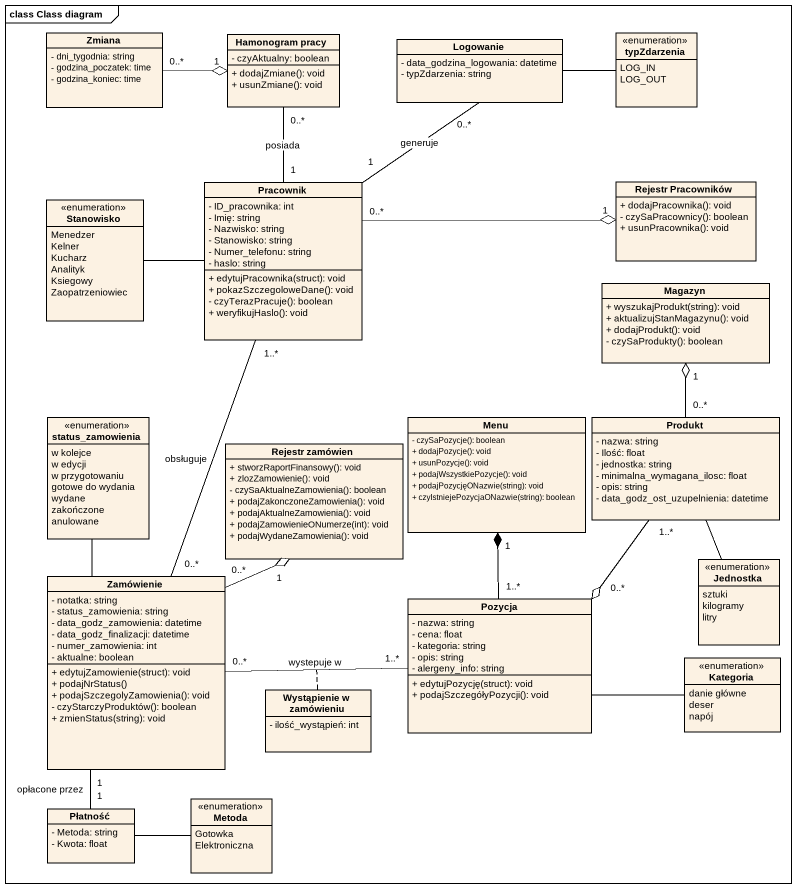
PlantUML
@startuml
mainframe class Class diagram
hide circle
hide empty members
skinparam classAttributeIconSize 0
class Zmiana {
  - dni_tygodnia: string
  - godzina_poczatek: time
  - godzina_koniec: time
}
class "Hamonogram pracy" as Hamonogram_pracy {
  - czyAktualny: boolean
  + dodajZmiane(): void
  + usunZmiane(): void
}
class Logowanie {
  - data_godzina_logowania: datetime
  - typZdarzenia: string
}
enum typZdarzenia {
  LOG_IN
  LOG_OUT
}
enum Stanowisko {
  Menedzer
  Kelner
  Kucharz
  Analityk
  Ksiegowy
  Zaopatrzeniowiec
}
class Pracownik {
  - ID_pracownika: int
  - Imię: string
  - Nazwisko: string
  - Stanowisko: string
  - Numer_telefonu: string
  - haslo: string
  + edytujPracownika(struct): void
  + pokazSzczegoloweDane(): void
  - czyTerazPracuje(): boolean
  + weryfikujHaslo(): void
}
class "Rejestr Pracowników" as Rejestr_Pracowników {
  + dodajPracownika(): void
  - czySaPracownicy(): boolean
  + usunPracownika(): void
}
class Magazyn {
  + wyszukajProdukt(string): void
  + aktualizujStanMagazynu(): void
  + dodajProdukt(): void
  - czySaProdukty(): boolean
}
enum status_zamowienia {
  w kolejce
  w edycji
  w przygotowaniu
  gotowe do wydania
  wydane
  zakończone
  anulowane
}
class Menu {
  - czySaPozycje(): boolean
  + dodajPozycje(): void
  + usunPozycje(): void
  + podajWszystkiePozycje(): void
  + podajPozycjęONazwie(string): void
  + czyIstniejePozycjaONazwie(string): boolean
}
class Produkt {
  - nazwa: string
  - Ilość: float
  - jednostka: string
  - minimalna_wymagana_ilosc: float
  - opis: string
  - data_godz_ost_uzupelnienia: datetime
}
class "Rejestr zamówien" as Rejestr_zamówien {
  + stworzRaportFinansowy(): void
  + zlozZamowienie(): void
  - czySaAktualneZamowienia(): boolean
  + podajZakonczoneZamowienia(): void
  + podajAktualneZamowienia(): void
  + podajZamowienieONumerze(int): void
  + podajWydaneZamowienia(): void
}
class Zamówienie {
  - notatka: string
  - status_zamowienia: string
  - data_godz_zamowienia: datetime
  - data_godz_finalizacji: datetime
  - numer_zamowienia: int
  - aktualne: boolean
  + edytujZamowienie(struct): void
  + podajNrStatus()
  + podajSzczegolyZamowienia(): void
  - czyStarczyProduktów(): boolean
  + zmienStatus(string): void
}
enum Jednostka {
  sztuki
  kilogramy
  litry
}
class Pozycja {
  - nazwa: string
  - cena: float
  - kategoria: string
  - opis: string
  - alergeny_info: string
  + edytujPozycję(struct): void
  + podajSzczegółyPozycji(): void
}
enum Kategoria {
  danie główne
  deser
  napój
}
class "Wystąpienie w zamówieniu" as Wystąpienie_w_zamówieniu {
  - ilość_wystąpień: int
}
class Płatność {
  - Metoda: string
  - Kwota: float
}
enum Metoda {
  Gotowka
  Elektroniczna
}
Zmiana "0..*" -right-o "1" Hamonogram_pracy
Hamonogram_pracy "0..*" -- "1" Pracownik : posiada
Logowanie -right- typZdarzenia
Pracownik "1" -up- "0..*" Logowanie : generuje
Pracownik -left- Stanowisko
Pracownik "0..*" -right-o "1" Rejestr_Pracowników
Pracownik "1..*" -- "0..*" Zamówienie : obsługuje
status_zamowienia -- Zamówienie
Produkt "0..*" -up-o "1" Magazyn
Produkt "1..*" --o "0..*" Pozycja
Zamówienie "0..*" -up-o "1" Rejestr_zamówien
Zamówienie "0..*" -right- "1..*" Pozycja : wystepuje w
(Zamówienie, Pozycja) .. Wystąpienie_w_zamówieniu
Zamówienie "1" -- "1" Płatność : opłacone przez
Jednostka -up- Produkt
Pozycja "1..*" -up-* "1" Menu
Kategoria -left- Pozycja
Metoda -left- Płatność
@enduml
